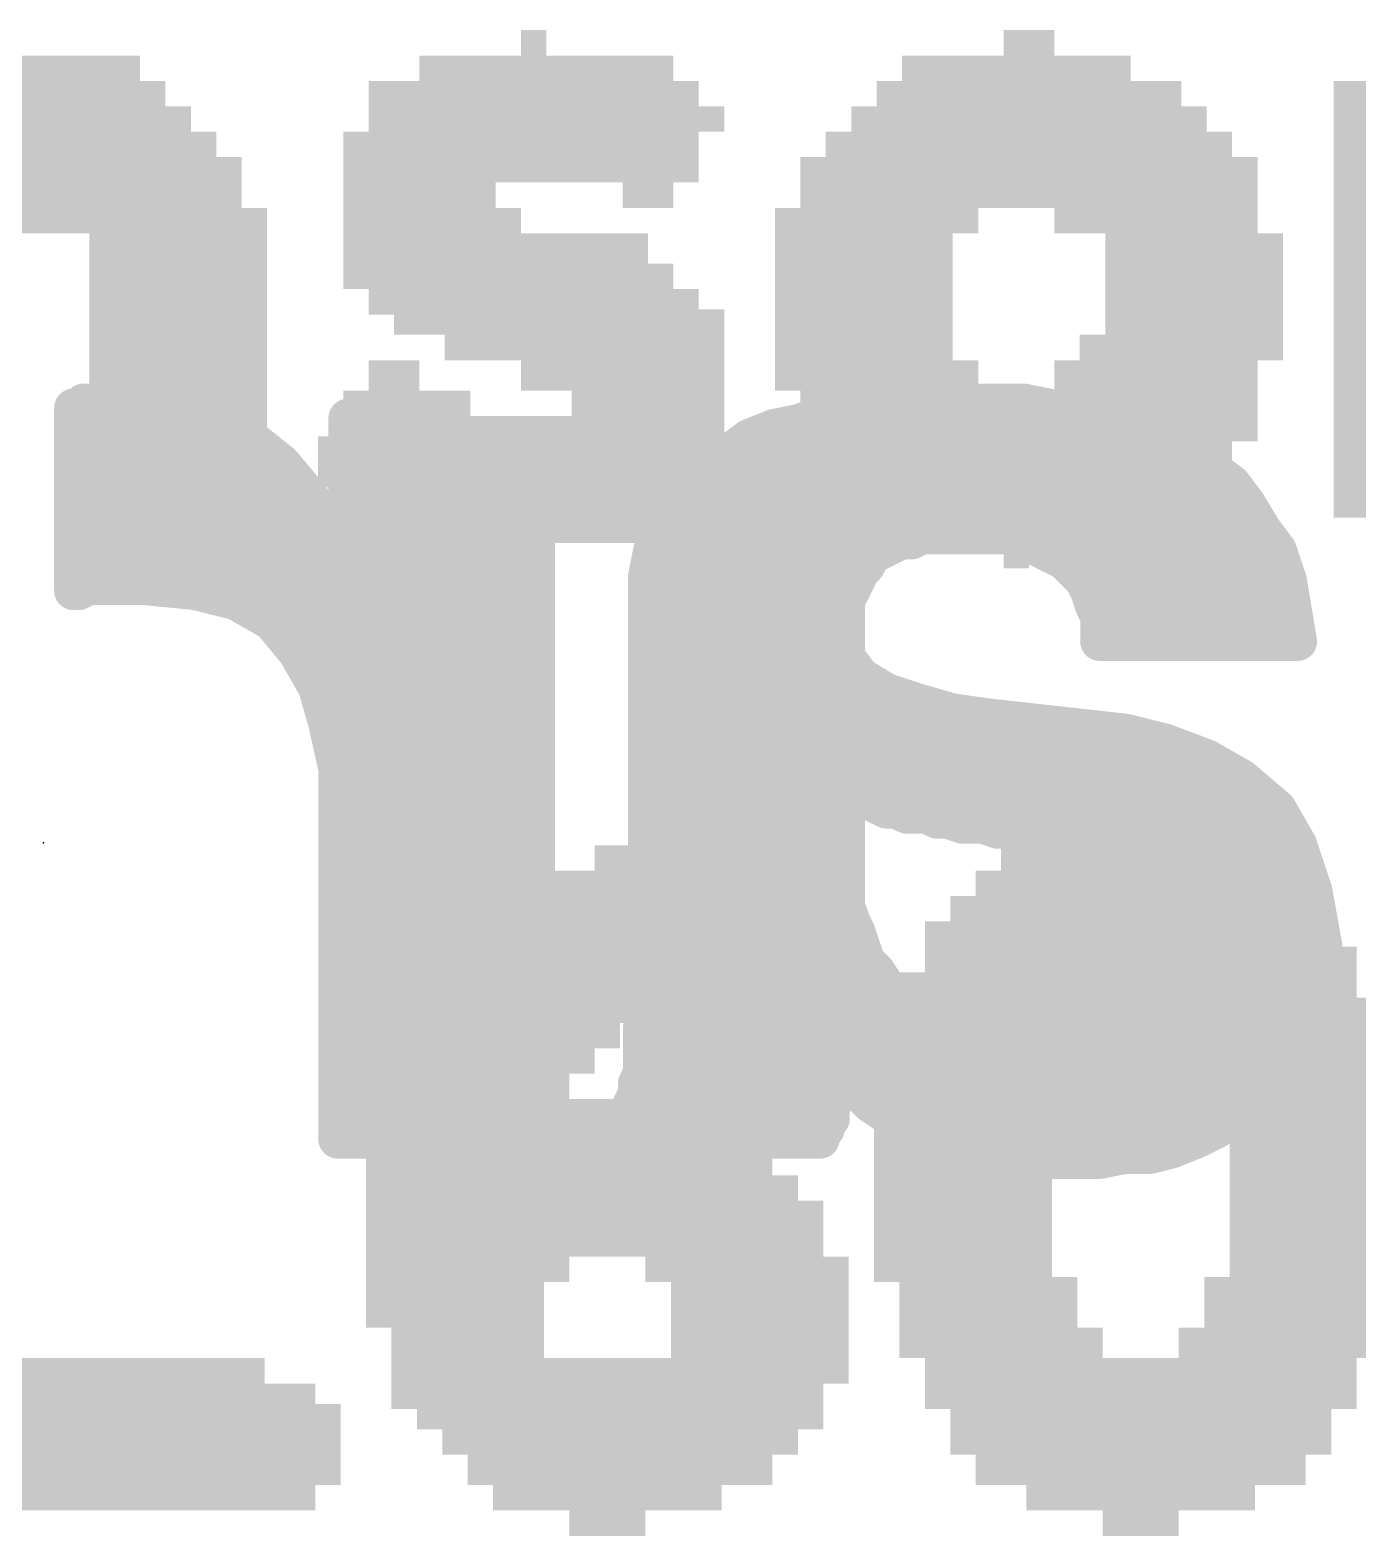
# Model space of a CAD drawing. Extents: x -25.4 to 61.2, y -12 to 25.5.
# Drawn here: x 12.42 to 15.034, y 18.955 to 21.92 of the extents above; entities that cross this region are included whole.
import ezdxf

# ---------------------------------------------------------------- set-up
doc = ezdxf.new("R2010")
doc.units = 0
for name, color, linetype in [('21', 41, 'CONTINUOUS'), ('22', 40, 'CONTINUOUS'), ('24', 53, 'CONTINUOUS')]:
    doc.layers.add(name, color=color, linetype=linetype)

# ---------------------------------------------------------------- blocks, each defined once
blk = doc.blocks.new('RECT')
blk.add_solid([(-0.5, -0.5), (0.5, -0.5), (-0.5, 0.5), (0.5, 0.5)])

msp = doc.modelspace()

# ---------------------------------------------------------------- linework, layer by layer
at = {"layer": '22', "const_width": 0.0381}
for points in [[(12.505, 21.1951, 1), (12.505, 21.157)], [(12.5241, 21.176, 1), (12.486, 21.176)], [(12.5015, 21.1895, 1), (12.5285, 21.1625)], [(12.5226, 21.2027, 1), (12.5226, 21.1646)], [(12.525, 21.205, 1), (12.525, 21.1669)], [(12.5385, 21.1725, 1), (12.5115, 21.1995)], [(12.515, 21.157, 1), (12.515, 21.1951)], [(12.6702, 21.2043, 1), (12.6598, 21.1677)], [(12.665, 21.1669, 1), (12.665, 21.205)], [(12.6734, 21.1646, 1), (12.6734, 21.2027)], [(12.741, 21.1841, 1), (12.729, 21.1479)], [(12.7298, 21.1477, 1), (12.7402, 21.1843)], [(13.9813, 21.1847, 1), (13.9887, 21.1473)], [(13.9921, 21.1483, 1), (13.9779, 21.1837)], [(14.035, 21.1951, 1), (14.035, 21.157)], [(14.0387, 21.1573, 1), (14.0313, 21.1947)], [(14.0913, 21.1947, 1), (14.0987, 21.1573)], [(14.095, 21.157, 1), (14.095, 21.1951)], [(14.133, 21.2027, 1), (14.133, 21.1646)], [(14.145, 21.205, 1), (14.145, 21.1669)], [(14.1487, 21.1673, 1), (14.1413, 21.2047)], [(14.3787, 21.2047, 1), (14.3713, 21.1673)], [(14.375, 21.1669, 1), (14.375, 21.205)], [(14.387, 21.1646, 1), (14.387, 21.2027)], [(14.4281, 21.1948, 1), (14.4219, 21.1572)], [(14.4213, 21.1573, 1), (14.4287, 21.1947)], [(14.491, 21.1841, 1), (14.479, 21.1479)], [(14.4819, 21.1472, 1), (14.4881, 21.1848)], [(12.8045, 21.1625, 1), (12.7855, 21.1295)], [(12.789, 21.1279, 1), (12.801, 21.1641)], [(13.0496, 21.1745, 1), (13.0404, 21.1375)], [(13.064, 21.156, 1), (13.0259, 21.156)], [(13.0887, 21.1647, 1), (13.0813, 21.1273)], [(13.0804, 21.1275, 1), (13.0896, 21.1645)], [(13.8813, 21.1547, 1), (13.8887, 21.1173)], [(13.8921, 21.1183, 1), (13.8779, 21.1537)], [(13.9279, 21.1637, 1), (13.9421, 21.1283)], [(13.9387, 21.1273, 1), (13.9313, 21.1647)], [(14.5487, 21.1647, 1), (14.5413, 21.1273)], [(14.539, 21.1279, 1), (14.551, 21.1641)], [(14.6021, 21.1537, 1), (14.5879, 21.1183)], [(14.5913, 21.1173, 1), (14.5987, 21.1547)], [(12.505, 21.1265, 1), (12.505, 21.0884)], [(12.8769, 21.1209, 1), (12.8531, 21.0911)], [(12.8555, 21.0895, 1), (12.8745, 21.1225)], [(12.8626, 21.0884, 1), (12.8626, 21.1265)], [(13.045, 21.1265, 1), (13.045, 21.0884)], [(13.1896, 21.1445, 1), (13.1804, 21.1075)], [(13.1813, 21.1073, 1), (13.1887, 21.1447)], [(13.2287, 21.1347, 1), (13.2213, 21.0973)], [(13.2204, 21.0975, 1), (13.2296, 21.1345)], [(13.275, 21.1251, 1), (13.275, 21.087)], [(13.268, 21.0884, 1), (13.268, 21.1265)], [(13.2713, 21.0873, 1), (13.2787, 21.1247)], [(13.3296, 21.1245, 1), (13.3204, 21.0875)], [(13.325, 21.087, 1), (13.325, 21.1251)], [(13.8235, 21.1265, 1), (13.8235, 21.0884)], [(13.8279, 21.1337, 1), (13.8421, 21.0983)], [(13.8464, 21.1008, 1), (13.8236, 21.1312)], [(14.6548, 21.1323, 1), (14.6352, 21.0997)], [(14.6379, 21.0983, 1), (14.6521, 21.1337)], [(14.6593, 21.0884, 1), (14.6593, 21.1265)], [(13.3687, 21.1147, 1), (13.3613, 21.0773)], [(13.3604, 21.0775, 1), (13.3696, 21.1145)], [(13.4341, 21.086, 1), (13.396, 21.086)], [(13.4113, 21.0673, 1), (13.4187, 21.1047)], [(12.9296, 21.0782, 1), (12.9004, 21.0538)], [(12.9031, 21.0511, 1), (12.9269, 21.0809)], [(14.7564, 21.0712, 1), (14.7336, 21.0408)], [(14.7352, 21.0397, 1), (14.7548, 21.0723)], [(12.505, 21.0503, 1), (12.505, 21.0122)], [(12.944, 21.0122, 1), (12.944, 21.0503)], [(13.045, 21.0503, 1), (13.045, 21.0122)], [(13.415, 21.0122, 1), (13.415, 21.0503)], [(13.7036, 21.0412, 1), (13.7264, 21.0108)], [(13.7302, 21.0146, 1), (13.6998, 21.0374)], [(13.7219, 21.0503, 1), (13.7219, 21.0122)], [(14.8002, 21.0374, 1), (14.7698, 21.0146)], [(14.7736, 21.0108, 1), (14.7964, 21.0412)], [(14.7781, 21.0122, 1), (14.7781, 21.0503)], [(12.9799, 21.0179, 1), (12.9501, 20.9941)], [(12.9504, 20.9938, 1), (12.9796, 21.0182)], [(13.702, 20.9775, 1), (13.668, 20.9945)], [(14.8313, 20.9958, 1), (14.7987, 20.9762)], [(12.505, 20.9741, 1), (12.505, 20.936)], [(13.0215, 20.9655, 1), (12.9885, 20.9465)], [(13.0056, 20.936, 1), (13.0056, 20.9741)], [(13.045, 20.9741, 1), (13.045, 20.936)], [(13.415, 20.936, 1), (13.415, 20.9741)], [(13.6695, 20.9741, 1), (13.6695, 20.936)], [(13.6698, 20.9974, 1), (13.7002, 20.9746)], [(14.7998, 20.9746, 1), (14.8302, 20.9974)], [(14.8336, 20.936, 1), (14.8336, 20.9741)], [(12.9901, 20.9441, 1), (13.0199, 20.9679)], [(13.648, 20.9545, 1), (13.682, 20.9375)], [(13.6827, 20.9389, 1), (13.6473, 20.9531)], [(14.175, 20.9451, 1), (14.175, 20.907)], [(14.1835, 20.909, 1), (14.1665, 20.943)], [(14.3635, 20.943, 1), (14.3465, 20.909)], [(14.355, 20.907, 1), (14.355, 20.9451)], [(14.8602, 20.9474, 1), (14.8298, 20.9246)], [(14.8287, 20.9262, 1), (14.8613, 20.9458)], [(13.6637, 20.8923, 1), (13.6263, 20.8997)], [(14.135, 20.9351, 1), (14.135, 20.897)], [(14.1435, 20.899, 1), (14.1265, 20.933)], [(14.1465, 20.933, 1), (14.1635, 20.899)], [(14.155, 20.897, 1), (14.155, 20.9351)], [(14.8931, 20.902, 1), (14.8569, 20.89)], [(12.505, 20.8979, 1), (12.505, 20.8598)], [(13.0259, 20.886, 1), (13.064, 20.886)], [(13.0285, 20.8765, 1), (13.0615, 20.8955)], [(13.415, 20.8598, 1), (13.415, 20.8979)], [(13.6416, 20.8979, 1), (13.6416, 20.8598)], [(13.6273, 20.9031, 1), (13.6627, 20.8889)], [(14.0785, 20.8525, 1), (14.0515, 20.8795)], [(14.0665, 20.903, 1), (14.0835, 20.869)], [(14.092, 20.8775, 1), (14.058, 20.8945)], [(14.0714, 20.8598, 1), (14.0714, 20.8979)], [(14.4494, 20.8979, 1), (14.4494, 20.8598)], [(14.4685, 20.8895, 1), (14.4415, 20.8625)], [(14.4465, 20.859, 1), (14.4635, 20.893)], [(14.8598, 20.8846, 1), (14.8902, 20.9074)], [(14.8807, 20.8598, 1), (14.8807, 20.8979)], [(13.654, 20.846, 1), (13.6159, 20.846)], [(14.0415, 20.8695, 1), (14.0685, 20.8425)], [(14.072, 20.8475, 1), (14.038, 20.8645)], [(14.048, 20.8745, 1), (14.082, 20.8575)], [(14.512, 20.8445, 1), (14.478, 20.8275)], [(14.9138, 20.8391, 1), (14.8762, 20.8329)], [(12.505, 20.8351, 1), (12.505, 20.797)], [(12.5065, 20.833, 1), (12.5235, 20.799)], [(12.515, 20.797, 1), (12.515, 20.8351)], [(12.535, 20.8451, 1), (12.535, 20.807)], [(12.5435, 20.809, 1), (12.5265, 20.843)], [(12.6469, 20.845, 1), (12.6431, 20.807)], [(12.645, 20.807, 1), (12.645, 20.8451)], [(12.7496, 20.8345, 1), (12.7404, 20.7975)], [(12.7431, 20.797, 1), (12.7469, 20.835)], [(13.6163, 20.8497, 1), (13.6537, 20.8423)], [(14.4815, 20.8225, 1), (14.5085, 20.8495)], [(14.5231, 20.822, 1), (14.4869, 20.81)], [(14.8769, 20.83, 1), (14.9131, 20.842)], [(12.486, 20.816, 1), (12.5241, 20.816)], [(12.7986, 20.8217, 1), (12.7986, 20.7836)], [(12.8345, 20.8125, 1), (12.8155, 20.7795)], [(12.8204, 20.7775, 1), (12.8296, 20.8145)], [(13.415, 20.7836, 1), (13.415, 20.8217)], [(13.635, 20.8217, 1), (13.635, 20.7836)], [(14.008, 20.8045, 1), (14.042, 20.7875)], [(14.0441, 20.796, 1), (14.006, 20.796)], [(14.0283, 20.7836, 1), (14.0283, 20.8217)], [(14.488, 20.8075, 1), (14.522, 20.8245)], [(14.5095, 20.8217, 1), (14.5095, 20.7836)], [(14.532, 20.7945, 1), (14.498, 20.7775)], [(14.9006, 20.7836, 1), (14.9006, 20.8217)], [(12.9096, 20.7682, 1), (12.8804, 20.7438)], [(12.8855, 20.7395, 1), (12.9045, 20.7725)], [(14.4969, 20.78, 1), (14.5331, 20.792)], [(14.5441, 20.766, 1), (14.506, 20.766)], [(14.508, 20.7575, 1), (14.542, 20.7745)], [(12.9197, 20.7455, 1), (12.9197, 20.7074)], [(13.415, 20.7074, 1), (13.415, 20.7455)], [(13.635, 20.7455, 1), (13.635, 20.7074)], [(14.025, 20.7074, 1), (14.025, 20.7455)], [(14.525, 20.7455, 1), (14.525, 20.7074)], [(14.9133, 20.7074, 1), (14.9133, 20.7455)], [(12.9615, 20.7055, 1), (12.9285, 20.6865)], [(12.9304, 20.6838, 1), (12.9596, 20.7082)], [(14.525, 20.7351, 1), (14.525, 20.697)], [(14.506, 20.716, 1), (14.5441, 20.716)], [(14.8962, 20.7129, 1), (14.9338, 20.7191)], [(14.915, 20.697, 1), (14.915, 20.7351)], [(14.0402, 20.6974, 1), (14.0098, 20.6746)], [(14.006, 20.686, 1), (14.0441, 20.686)], [(12.9712, 20.6693, 1), (12.9712, 20.6312)], [(13.415, 20.6312, 1), (13.415, 20.6693)], [(13.635, 20.6693, 1), (13.635, 20.6312)], [(14.0648, 20.6623, 1), (14.0452, 20.6297)], [(14.0398, 20.6346, 1), (14.0702, 20.6574)], [(14.0518, 20.6312, 1), (14.0518, 20.6693)], [(13.0033, 20.6312, 1), (12.9667, 20.6208)], [(12.9685, 20.6165, 1), (13.0015, 20.6355)], [(14.111, 20.6341, 1), (14.099, 20.5979)], [(14.0952, 20.5997, 1), (14.1148, 20.6323)], [(12.9999, 20.5931, 1), (12.9999, 20.555)], [(13.415, 20.555, 1), (13.415, 20.5931)], [(13.635, 20.5931, 1), (13.635, 20.555)], [(14.1702, 20.6143, 1), (14.1598, 20.5777)], [(14.159, 20.5779, 1), (14.171, 20.6141)], [(14.2345, 20.5931, 1), (14.2345, 20.555)], [(14.2377, 20.5949, 1), (14.2323, 20.5571)], [(14.2535, 20.5714, 1), (14.2165, 20.5806)], [(14.2535, 20.5714, 1), (14.2165, 20.5806)], [(14.2298, 20.5577, 1), (14.2402, 20.5943)], [(14.2345, 20.555, 1), (14.2345, 20.5931)], [(14.249, 20.555, 1), (14.249, 20.5931)], [(13.0236, 20.5601, 1), (12.9864, 20.5519)], [(12.9867, 20.5508, 1), (13.0233, 20.5612)], [(14.3071, 20.5849, 1), (14.3029, 20.5471)], [(14.3023, 20.5471, 1), (14.3077, 20.5849)], [(14.4871, 20.5649, 1), (14.4829, 20.5271)], [(14.5028, 20.5392, 1), (14.4672, 20.5528)], [(14.5028, 20.5392, 1), (14.4672, 20.5528)], [(14.4829, 20.5271, 1), (14.4871, 20.5649)], [(14.5796, 20.5545, 1), (14.5704, 20.5175)], [(14.5729, 20.5171, 1), (14.5771, 20.5549)], [(14.6617, 20.5338, 1), (14.6483, 20.4982)], [(14.6504, 20.4975, 1), (14.6596, 20.5345)], [(13.0179, 20.5169, 1), (13.0179, 20.4788)], [(13.415, 20.4788, 1), (13.415, 20.5169)], [(13.635, 20.5169, 1), (13.635, 20.4788)], [(14.2155, 20.5169, 1), (14.2155, 20.4788)], [(14.2155, 20.4788, 1), (14.2155, 20.5169)], [(14.4666, 20.5169, 1), (14.4666, 20.4788)], [(14.4666, 20.4788, 1), (14.4666, 20.5169)], [(14.7035, 20.4788, 1), (14.7035, 20.5169)], [(14.7445, 20.5025, 1), (14.7255, 20.4695)], [(14.7283, 20.4682, 1), (14.7417, 20.5038)], [(13.0441, 20.466, 1), (13.006, 20.466)], [(13.0064, 20.4619, 1), (13.0436, 20.4701)], [(13.025, 20.4407, 1), (13.025, 20.4026)], [(13.415, 20.4026, 1), (13.415, 20.4407)], [(13.635, 20.4407, 1), (13.635, 20.4026)], [(14.0385, 20.4395, 1), (14.0115, 20.4125)], [(14.0441, 20.426, 1), (14.006, 20.426)], [(14.0294, 20.4407, 1), (14.0294, 20.4026)], [(14.025, 20.4026, 1), (14.025, 20.4407)], [(14.1964, 20.4407, 1), (14.1964, 20.4026)], [(14.1964, 20.4026, 1), (14.1964, 20.4407)], [(14.4376, 20.4407, 1), (14.4376, 20.4026)], [(14.4376, 20.4026, 1), (14.4376, 20.4407)], [(14.8174, 20.4605, 1), (14.7926, 20.4315)], [(14.7955, 20.4295, 1), (14.8145, 20.4625)], [(14.8335, 20.4026, 1), (14.8335, 20.4407)], [(14.045, 20.4251, 1), (14.045, 20.387)], [(14.0315, 20.3925, 1), (14.0585, 20.4195)], [(14.0735, 20.423, 1), (14.0565, 20.389)], [(14.065, 20.387, 1), (14.065, 20.4251)], [(14.105, 20.405, 1), (14.105, 20.3669)], [(14.0965, 20.369, 1), (14.1135, 20.403)], [(14.1335, 20.403, 1), (14.1165, 20.369)], [(14.125, 20.3669, 1), (14.125, 20.405)], [(14.145, 20.3951, 1), (14.145, 20.357)], [(14.1365, 20.359, 1), (14.1535, 20.393)], [(14.1935, 20.393, 1), (14.1765, 20.359)], [(14.1665, 20.3806, 1), (14.2035, 20.3714)], [(14.1665, 20.3806, 1), (14.2035, 20.3714)], [(14.185, 20.357, 1), (14.185, 20.3951)], [(14.205, 20.385, 1), (14.205, 20.3469)], [(14.1965, 20.349, 1), (14.2135, 20.383)], [(14.231, 20.3841, 1), (14.219, 20.3479)], [(14.225, 20.3469, 1), (14.225, 20.385)], [(14.8915, 20.3955, 1), (14.8585, 20.3765)], [(14.8626, 20.3715, 1), (14.8874, 20.4005)], [(13.025, 20.3645, 1), (13.025, 20.3264)], [(13.415, 20.3264, 1), (13.415, 20.3645)], [(13.635, 20.3645, 1), (13.635, 20.3264)], [(14.025, 20.3264, 1), (14.025, 20.3645)], [(14.255, 20.3751, 1), (14.255, 20.337)], [(14.249, 20.3379, 1), (14.261, 20.3741)], [(14.301, 20.3741, 1), (14.289, 20.3379)], [(14.295, 20.337, 1), (14.295, 20.3751)], [(14.325, 20.3651, 1), (14.325, 20.327)], [(14.319, 20.3279, 1), (14.331, 20.3641)], [(14.3735, 20.363, 1), (14.3565, 20.329)], [(14.3662, 20.3645, 1), (14.3662, 20.3264)], [(14.365, 20.327, 1), (14.365, 20.3651)], [(14.385, 20.3551, 1), (14.385, 20.317)], [(14.3765, 20.319, 1), (14.3935, 20.353)], [(14.411, 20.3541, 1), (14.399, 20.3179)], [(14.4086, 20.3645, 1), (14.4086, 20.3264)], [(14.405, 20.317, 1), (14.405, 20.3551)], [(14.4086, 20.3264, 1), (14.4086, 20.3645)], [(14.8982, 20.3264, 1), (14.8982, 20.3645)], [(14.3872, 20.3428, 1), (14.4228, 20.3292)], [(14.3872, 20.3428, 1), (14.4228, 20.3292)], [(14.4435, 20.343, 1), (14.4265, 20.309)], [(14.429, 20.3079, 1), (14.441, 20.3441)], [(14.4685, 20.3295, 1), (14.4415, 20.3025)], [(14.4735, 20.323, 1), (14.4565, 20.289)], [(14.4465, 20.299, 1), (14.4635, 20.333)], [(14.9331, 20.322, 1), (14.8969, 20.31)], [(14.8985, 20.3065, 1), (14.9315, 20.3255)], [(14.4515, 20.2925, 1), (14.4785, 20.3195)], [(14.5185, 20.2995, 1), (14.4915, 20.2725)], [(14.5235, 20.293, 1), (14.5065, 20.259)], [(14.4965, 20.269, 1), (14.5135, 20.303)], [(13.025, 20.2883, 1), (13.025, 20.2502)], [(13.415, 20.2502, 1), (13.415, 20.2883)], [(13.635, 20.2883, 1), (13.635, 20.2502)], [(14.025, 20.2502, 1), (14.025, 20.2883)], [(14.5015, 20.2625, 1), (14.5285, 20.2895)], [(14.5286, 20.2883, 1), (14.5286, 20.2502)], [(14.552, 20.2745, 1), (14.518, 20.2575)], [(14.5265, 20.249, 1), (14.5435, 20.283)], [(14.9306, 20.2502, 1), (14.9306, 20.2883)], [(14.9637, 20.2294, 1), (14.9263, 20.2226)], [(14.9269, 20.22, 1), (14.9631, 20.232)], [(13.025, 20.2121, 1), (13.025, 20.174)], [(13.415, 20.174, 1), (13.415, 20.2121)], [(13.635, 20.2121, 1), (13.635, 20.174)], [(14.0431, 20.202, 1), (14.0069, 20.19)], [(14.026, 20.174, 1), (14.026, 20.2121)], [(14.5841, 20.206, 1), (14.546, 20.206)], [(14.565, 20.2121, 1), (14.565, 20.174)], [(14.582, 20.1945, 1), (14.548, 20.1775)], [(14.548, 20.1975, 1), (14.582, 20.2145)], [(14.951, 20.174, 1), (14.951, 20.2121)], [(14.006, 20.196, 1), (14.0441, 20.196)], [(14.052, 20.1745, 1), (14.018, 20.1575)], [(14.546, 20.186, 1), (14.5841, 20.186)], [(14.5941, 20.166, 1), (14.556, 20.166)], [(14.558, 20.1575, 1), (14.592, 20.1745)], [(14.0169, 20.16, 1), (14.0531, 20.172)], [(14.0631, 20.152, 1), (14.0269, 20.14)], [(14.028, 20.1375, 1), (14.062, 20.1545)], [(13.025, 20.1359, 1), (13.025, 20.0978)], [(13.415, 20.0978, 1), (13.415, 20.1359)], [(13.635, 20.1359, 1), (13.635, 20.0978)], [(14.0547, 20.0978, 1), (14.0547, 20.1359)], [(14.575, 20.1359, 1), (14.575, 20.0978)], [(14.556, 20.116, 1), (14.5941, 20.116)], [(14.5931, 20.11, 1), (14.5569, 20.122)], [(14.9837, 20.1123, 1), (14.9463, 20.1197)], [(14.9463, 20.1126, 1), (14.9837, 20.1194)], [(14.9649, 20.0978, 1), (14.9649, 20.1359)], [(14.0785, 20.0995, 1), (14.0515, 20.0725)], [(14.0469, 20.08, 1), (14.0831, 20.092)], [(14.1009, 20.0766, 1), (14.0691, 20.0554)], [(14.5841, 20.086, 1), (14.546, 20.086)], [(14.5469, 20.092, 1), (14.5831, 20.08)], [(14.582, 20.0575, 1), (14.548, 20.0745)], [(14.9741, 20.066, 1), (14.936, 20.066)], [(13.025, 20.0597, 1), (13.025, 20.0216)], [(13.415, 20.0216, 1), (13.415, 20.0597)], [(13.635, 20.0597, 1), (13.635, 20.0216)], [(14.0715, 20.0525, 1), (14.0985, 20.0795)], [(14.1185, 20.0495, 1), (14.0915, 20.0225)], [(14.1019, 20.0216, 1), (14.1019, 20.0597)], [(14.562, 20.0275, 1), (14.528, 20.0445)], [(14.5496, 20.0597, 1), (14.5496, 20.0216)], [(14.538, 20.0545, 1), (14.572, 20.0375)], [(14.5685, 20.0325, 1), (14.5415, 20.0595)], [(14.546, 20.066, 1), (14.5841, 20.066)], [(14.9363, 20.0697, 1), (14.9737, 20.0623)], [(14.955, 20.0216, 1), (14.955, 20.0597)], [(14.0891, 20.0254, 1), (14.1209, 20.0466)], [(14.1356, 20.0319, 1), (14.1144, 20.0001)], [(14.1115, 20.0025, 1), (14.1385, 20.0295)], [(14.5285, 19.9925, 1), (14.5015, 20.0195)], [(14.518, 20.0245, 1), (14.552, 20.0075)], [(14.5315, 20.0495, 1), (14.5585, 20.0225)], [(14.5435, 19.999, 1), (14.5265, 20.033)], [(14.972, 20.0075, 1), (14.938, 20.0245)], [(13.652, 19.9675, 1), (13.618, 19.9845)], [(14.1596, 20.0145, 1), (14.1504, 19.9775)], [(14.1444, 19.9801, 1), (14.1656, 20.0119)], [(14.2035, 20.003, 1), (14.1865, 19.969)], [(14.1904, 19.9675, 1), (14.1996, 20.0045)], [(14.445, 19.9951, 1), (14.445, 19.957)], [(14.4535, 19.959, 1), (14.4365, 19.993)], [(14.465, 19.957, 1), (14.465, 19.9951)], [(14.4915, 20.0095, 1), (14.5185, 19.9825)], [(14.5065, 20.023, 1), (14.5235, 19.989)], [(14.5135, 19.979, 1), (14.4965, 20.013)], [(14.9537, 19.9723, 1), (14.9163, 19.9797)], [(14.936, 20.016, 1), (14.9741, 20.016)], [(13.025, 19.9835, 1), (13.025, 19.9454)], [(13.415, 19.9454, 1), (13.415, 19.9835)], [(13.6441, 19.956, 1), (13.6059, 19.956)], [(13.6292, 19.9835, 1), (13.6292, 19.9454)], [(13.6159, 19.976, 1), (13.654, 19.976)], [(14.235, 19.9851, 1), (14.235, 19.947)], [(14.2265, 19.949, 1), (14.2435, 19.983)], [(14.2887, 19.9847, 1), (14.2813, 19.9473)], [(14.285, 19.947, 1), (14.285, 19.9851)], [(14.293, 19.9454, 1), (14.293, 19.9835)], [(14.335, 19.975, 1), (14.335, 19.9369)], [(14.3313, 19.9373, 1), (14.3387, 19.9747)], [(14.3765, 19.973, 1), (14.3935, 19.939)], [(14.4018, 19.9835, 1), (14.4018, 19.9454)], [(14.385, 19.9369, 1), (14.385, 19.975)], [(14.405, 19.9851, 1), (14.405, 19.947)], [(14.4135, 19.949, 1), (14.3965, 19.983)], [(14.4165, 19.983, 1), (14.4335, 19.949)], [(14.425, 19.947, 1), (14.425, 19.9851)], [(14.4565, 19.993, 1), (14.4735, 19.959)], [(14.918, 19.9845, 1), (14.952, 19.9675)], [(14.9327, 19.9454, 1), (14.9327, 19.9835)], [(13.608, 19.9645, 1), (13.642, 19.9475)], [(14.9409, 19.9154, 1), (14.9091, 19.9366)], [(13.025, 19.9073, 1), (13.025, 19.8692)], [(13.415, 19.8692, 1), (13.415, 19.9073)], [(13.625, 19.9073, 1), (13.625, 19.8692)], [(14.8891, 19.9066, 1), (14.9209, 19.8854)], [(14.9202, 19.8846, 1), (14.8898, 19.9074)], [(14.8992, 19.8692, 1), (14.8992, 19.9073)], [(14.9063, 19.9297, 1), (14.9437, 19.9223)], [(13.642, 19.8575, 1), (13.608, 19.8745)], [(14.0209, 19.8866, 1), (13.9891, 19.8654)], [(14.0241, 19.876, 1), (13.986, 19.876)], [(13.598, 19.8545, 1), (13.632, 19.8375)], [(13.6341, 19.846, 1), (13.596, 19.846)], [(13.6059, 19.866, 1), (13.6441, 19.866)], [(14.0356, 19.8619, 1), (14.0144, 19.8301)], [(14.0091, 19.8354, 1), (14.0409, 19.8566)], [(14.8598, 19.8674, 1), (14.8902, 19.8446)], [(14.8909, 19.8454, 1), (14.8591, 19.8666)], [(13.025, 19.8311, 1), (13.025, 19.793)], [(13.415, 19.793, 1), (13.415, 19.8311)], [(13.6241, 19.806, 1), (13.586, 19.806)], [(13.608, 19.8311, 1), (13.608, 19.793)], [(13.596, 19.826, 1), (13.6341, 19.826)], [(13.632, 19.8175, 1), (13.598, 19.8345)], [(14.0141, 19.806, 1), (13.976, 19.806)], [(13.9815, 19.8195, 1), (14.0085, 19.7925)], [(14.0185, 19.8025, 1), (13.9915, 19.8295)], [(14.001, 19.793, 1), (14.001, 19.8311)], [(14.0685, 19.8395, 1), (14.0415, 19.8125)], [(14.0444, 19.8101, 1), (14.0656, 19.8419)], [(14.069, 19.8311, 1), (14.069, 19.793)], [(14.0856, 19.8219, 1), (14.0644, 19.7901)], [(14.0615, 19.7925, 1), (14.0885, 19.8195)], [(14.8391, 19.8366, 1), (14.8709, 19.8154)], [(14.841, 19.793, 1), (14.841, 19.8311)], [(14.8685, 19.8125, 1), (14.8415, 19.8395)], [(13.588, 19.8145, 1), (13.622, 19.7975)], [(13.622, 19.7675, 1), (13.588, 19.7845)], [(14.0085, 19.7625, 1), (13.9815, 19.7895)], [(13.986, 19.816, 1), (14.0241, 19.816)], [(14.111, 19.8041, 1), (14.099, 19.7679)], [(14.0944, 19.7701, 1), (14.1156, 19.8019)], [(14.1456, 19.7919, 1), (14.1244, 19.7601)], [(14.129, 19.7579, 1), (14.141, 19.7941)], [(14.7765, 19.793, 1), (14.7935, 19.759)], [(14.7956, 19.7601, 1), (14.7744, 19.7919)], [(14.8115, 19.8095, 1), (14.8385, 19.7825)], [(14.8335, 19.779, 1), (14.8165, 19.813)], [(13.5715, 19.7595, 1), (13.5985, 19.7325)], [(13.6041, 19.746, 1), (13.566, 19.746)], [(13.578, 19.7645, 1), (13.612, 19.7475)], [(13.6085, 19.7425, 1), (13.5815, 19.7695)], [(13.586, 19.776, 1), (13.6241, 19.776)], [(13.9941, 19.746, 1), (13.956, 19.746)], [(13.9615, 19.7595, 1), (13.9885, 19.7325)], [(14.0041, 19.766, 1), (13.966, 19.766)], [(13.9715, 19.7795, 1), (13.9985, 19.7525)], [(13.9985, 19.7425, 1), (13.9715, 19.7695)], [(13.976, 19.776, 1), (14.0141, 19.776)], [(14.171, 19.7741, 1), (14.159, 19.7379)], [(14.1544, 19.7401, 1), (14.1756, 19.7719)], [(14.7444, 19.7719, 1), (14.7656, 19.7401)], [(14.7635, 19.739, 1), (14.7465, 19.773)], [(13.025, 19.7551, 1), (13.025, 19.717)], [(13.006, 19.736, 1), (13.0441, 19.736)], [(13.396, 19.736, 1), (13.4341, 19.736)], [(13.415, 19.717, 1), (13.415, 19.7551)], [(13.585, 19.7551, 1), (13.585, 19.717)], [(13.566, 19.736, 1), (13.6041, 19.736)], [(13.956, 19.736, 1), (13.9941, 19.736)], [(13.966, 19.756, 1), (14.0041, 19.756)], [(13.975, 19.717, 1), (13.975, 19.7551)], [(14.2256, 19.7549, 1), (14.2256, 19.7168)], [(14.285, 19.7351, 1), (14.285, 19.697)], [(14.279, 19.6979, 1), (14.291, 19.7341)], [(14.321, 19.7341, 1), (14.309, 19.6979)], [(14.315, 19.697, 1), (14.315, 19.7351)], [(14.6579, 19.7337, 1), (14.6721, 19.6983)], [(14.6696, 19.6975, 1), (14.6604, 19.7345)], [(14.7065, 19.753, 1), (14.7235, 19.719)], [(14.7221, 19.7183, 1), (14.7079, 19.7537)], [(14.7145, 19.7168, 1), (14.7145, 19.7549)], [(14.345, 19.725, 1), (14.345, 19.6869)], [(14.339, 19.6879, 1), (14.351, 19.7241)], [(14.391, 19.7241, 1), (14.379, 19.6879)], [(14.385, 19.6869, 1), (14.385, 19.725)], [(14.415, 19.7151, 1), (14.415, 19.677)], [(14.409, 19.6779, 1), (14.421, 19.7141)], [(14.5213, 19.7147, 1), (14.5287, 19.6773)], [(14.525, 19.677, 1), (14.525, 19.7151)], [(14.575, 19.725, 1), (14.575, 19.6869)], [(14.5787, 19.6873, 1), (14.5713, 19.7247)], [(14.6204, 19.7245, 1), (14.6296, 19.6875)], [(14.625, 19.6869, 1), (14.625, 19.725)]]:
    msp.add_lwpolyline(points, format="xyb", dxfattribs=at)
at = {"layer": '22', "const_width": 0.0762}
for points in [[(12.515, 21.176), (12.505, 21.176)], [(12.505, 21.176), (12.505, 20.816)], [(12.525, 21.186), (12.515, 21.176)], [(12.5226, 21.1836), (12.6734, 21.1836)], [(12.665, 21.186), (12.525, 21.186)], [(12.735, 21.166), (12.665, 21.186)], [(12.795, 21.146), (12.735, 21.166)], [(13.985, 21.166), (13.935, 21.146)], [(14.035, 21.176), (13.985, 21.166)], [(14.095, 21.176), (14.035, 21.176)], [(14.145, 21.186), (14.095, 21.176)], [(14.133, 21.1836), (14.387, 21.1836)], [(14.375, 21.186), (14.145, 21.186)], [(14.425, 21.176), (14.375, 21.186)], [(14.485, 21.166), (14.425, 21.176)], [(14.545, 21.146), (14.485, 21.166)], [(12.865, 21.106), (12.795, 21.146)], [(13.085, 21.146), (13.045, 21.156)], [(13.045, 21.156), (13.045, 20.886)], [(13.185, 21.126), (13.085, 21.146)], [(13.885, 21.136), (13.835, 21.116)], [(13.935, 21.146), (13.885, 21.136)], [(14.595, 21.136), (14.545, 21.146)], [(14.645, 21.116), (14.595, 21.136)], [(12.505, 21.1074), (12.8626, 21.1074)], [(12.915, 21.066), (12.865, 21.106)], [(13.045, 21.1074), (13.268, 21.1074)], [(13.225, 21.116), (13.185, 21.126)], [(13.275, 21.106), (13.225, 21.116)], [(13.325, 21.106), (13.275, 21.106)], [(13.365, 21.096), (13.325, 21.106)], [(13.835, 21.116), (13.715, 21.026)], [(13.8235, 21.1074), (14.6593, 21.1074)], [(14.745, 21.056), (14.645, 21.116)], [(13.415, 21.086), (13.365, 21.096)], [(13.415, 19.736), (13.415, 21.086)], [(12.965, 21.006), (12.915, 21.066)], [(14.785, 21.026), (14.745, 21.056)], [(12.505, 21.0312), (12.944, 21.0312)], [(13.045, 21.0312), (13.415, 21.0312)], [(13.715, 21.026), (13.685, 20.986)], [(13.7219, 21.0312), (14.7781, 21.0312)], [(14.815, 20.986), (14.785, 21.026)], [(13.005, 20.956), (12.965, 21.006)], [(13.685, 20.986), (13.665, 20.946)], [(14.845, 20.936), (14.815, 20.986)], [(12.505, 20.955), (13.0056, 20.955)], [(13.045, 20.886), (13.005, 20.956)], [(13.045, 20.955), (13.415, 20.955)], [(13.6695, 20.955), (14.8336, 20.955)], [(13.665, 20.946), (13.645, 20.896)], [(14.155, 20.916), (14.175, 20.926)], [(14.175, 20.926), (14.355, 20.926)], [(14.355, 20.926), (14.455, 20.876)], [(14.875, 20.896), (14.845, 20.936)], [(13.645, 20.896), (13.635, 20.846)], [(14.075, 20.886), (14.135, 20.916)], [(14.135, 20.916), (14.155, 20.916)], [(14.895, 20.836), (14.875, 20.896)], [(12.505, 20.8788), (13.415, 20.8788)], [(13.6416, 20.8788), (14.0714, 20.8788)], [(14.055, 20.856), (14.065, 20.866)], [(14.065, 20.866), (14.075, 20.886)], [(14.4494, 20.8788), (14.8807, 20.8788)], [(14.455, 20.876), (14.495, 20.836)], [(13.635, 20.846), (13.635, 19.976)], [(14.025, 20.796), (14.055, 20.856)], [(14.495, 20.836), (14.505, 20.816)], [(14.915, 20.716), (14.895, 20.836)], [(12.505, 20.816), (12.515, 20.816)], [(12.515, 20.816), (12.535, 20.826)], [(12.535, 20.826), (12.645, 20.826)], [(12.645, 20.826), (12.745, 20.816)], [(12.745, 20.816), (12.825, 20.796)], [(14.505, 20.816), (14.515, 20.786)], [(12.7986, 20.8026), (13.415, 20.8026)], [(12.825, 20.796), (12.895, 20.756)], [(13.635, 20.8026), (14.0283, 20.8026)], [(14.025, 20.686), (14.025, 20.796)], [(14.5095, 20.8026), (14.9006, 20.8026)], [(14.515, 20.786), (14.525, 20.766)], [(12.895, 20.756), (12.945, 20.696)], [(14.525, 20.766), (14.525, 20.716)], [(12.9197, 20.7264), (13.415, 20.7264)], [(13.635, 20.7264), (14.025, 20.7264)], [(14.525, 20.7264), (14.9133, 20.7264)], [(12.945, 20.696), (12.985, 20.626)], [(14.525, 20.716), (14.915, 20.716)], [(14.055, 20.646), (14.025, 20.686)], [(12.9712, 20.6502), (13.415, 20.6502)], [(13.635, 20.6502), (14.0518, 20.6502)], [(14.105, 20.616), (14.055, 20.646)], [(12.985, 20.626), (13.005, 20.556)], [(14.165, 20.596), (14.105, 20.616)], [(12.9999, 20.574), (13.415, 20.574)], [(13.635, 20.574), (14.2345, 20.574)], [(14.235, 20.576), (14.165, 20.596)], [(14.235, 20.576), (14.185, 20.376)], [(14.185, 20.376), (14.235, 20.576)], [(14.2345, 20.574), (14.249, 20.574)], [(14.305, 20.566), (14.235, 20.576)], [(13.005, 20.556), (13.025, 20.466)], [(14.485, 20.546), (14.305, 20.566)], [(14.405, 20.336), (14.485, 20.546)], [(14.485, 20.546), (14.405, 20.336)], [(14.575, 20.536), (14.485, 20.546)], [(14.655, 20.516), (14.575, 20.536)], [(14.735, 20.486), (14.655, 20.516)], [(13.0179, 20.4978), (13.415, 20.4978)], [(13.635, 20.4978), (14.2155, 20.4978)], [(14.2155, 20.4978), (14.4666, 20.4978)], [(14.4666, 20.4978), (14.7035, 20.4978)], [(14.805, 20.446), (14.735, 20.486)], [(13.025, 20.466), (13.025, 19.736)], [(13.025, 20.4216), (13.415, 20.4216)], [(13.635, 20.4216), (14.025, 20.4216)], [(14.025, 20.196), (14.025, 20.426)], [(14.025, 20.426), (14.045, 20.406)], [(14.0294, 20.4216), (14.1964, 20.4216)], [(14.1964, 20.4216), (14.4376, 20.4216)], [(14.4376, 20.4216), (14.8335, 20.4216)], [(14.875, 20.386), (14.805, 20.446)], [(14.045, 20.406), (14.065, 20.406)], [(14.065, 20.406), (14.105, 20.386)], [(14.105, 20.386), (14.125, 20.386)], [(14.125, 20.386), (14.145, 20.376)], [(14.145, 20.376), (14.185, 20.376)], [(14.185, 20.376), (14.205, 20.366)], [(14.205, 20.366), (14.225, 20.366)], [(14.225, 20.366), (14.255, 20.356)], [(14.915, 20.316), (14.875, 20.386)], [(13.025, 20.3454), (13.415, 20.3454)], [(13.635, 20.3454), (14.025, 20.3454)], [(14.255, 20.356), (14.295, 20.356)], [(14.295, 20.356), (14.325, 20.346)], [(14.325, 20.346), (14.365, 20.346)], [(14.365, 20.346), (14.385, 20.336)], [(14.3662, 20.3454), (14.4086, 20.3454)], [(14.385, 20.336), (14.405, 20.336)], [(14.405, 20.336), (14.435, 20.326)], [(14.4086, 20.3454), (14.8982, 20.3454)], [(14.435, 20.326), (14.455, 20.316)], [(14.455, 20.316), (14.465, 20.306)], [(14.465, 20.306), (14.505, 20.286)], [(14.945, 20.226), (14.915, 20.316)], [(14.505, 20.286), (14.515, 20.276)], [(14.515, 20.276), (14.535, 20.266)], [(13.025, 20.2692), (13.415, 20.2692)], [(13.635, 20.2692), (14.025, 20.2692)], [(14.5286, 20.2692), (14.9306, 20.2692)], [(14.535, 20.266), (14.565, 20.206)], [(14.965, 20.116), (14.945, 20.226)], [(13.025, 20.193), (13.415, 20.193)], [(13.635, 20.193), (14.026, 20.193)], [(14.035, 20.166), (14.025, 20.196)], [(14.565, 20.206), (14.565, 20.186)], [(14.565, 20.193), (14.951, 20.193)], [(14.565, 20.186), (14.575, 20.166)], [(14.045, 20.146), (14.035, 20.166)], [(14.575, 20.166), (14.575, 20.116)], [(14.065, 20.086), (14.045, 20.146)], [(13.025, 20.1168), (13.415, 20.1168)], [(13.635, 20.1168), (14.0547, 20.1168)], [(14.575, 20.116), (14.565, 20.086)], [(14.575, 20.1168), (14.9649, 20.1168)], [(14.955, 20.066), (14.965, 20.116)], [(14.085, 20.066), (14.065, 20.086)], [(14.105, 20.036), (14.085, 20.066)], [(14.565, 20.066), (14.555, 20.046)], [(14.565, 20.086), (14.565, 20.066)], [(14.955, 20.016), (14.955, 20.066)], [(13.025, 20.0406), (13.415, 20.0406)], [(13.635, 20.0406), (14.1019, 20.0406)], [(14.125, 20.016), (14.105, 20.036)], [(14.545, 20.036), (14.535, 20.016)], [(14.555, 20.046), (14.545, 20.036)], [(14.5496, 20.0406), (14.955, 20.0406)], [(14.155, 19.996), (14.125, 20.016)], [(14.515, 20.006), (14.505, 19.996)], [(14.535, 20.016), (14.515, 20.006)], [(14.935, 19.976), (14.955, 20.016)], [(13.635, 19.976), (13.625, 19.956)], [(14.195, 19.986), (14.155, 19.996)], [(14.235, 19.966), (14.195, 19.986)], [(14.445, 19.976), (14.425, 19.966)], [(14.465, 19.976), (14.445, 19.976)], [(14.505, 19.996), (14.465, 19.976)], [(14.925, 19.926), (14.935, 19.976)], [(13.025, 19.9644), (13.415, 19.9644)], [(13.625, 19.956), (13.625, 19.866)], [(13.6292, 19.9644), (14.293, 19.9644)], [(14.285, 19.966), (14.235, 19.966)], [(14.335, 19.956), (14.285, 19.966)], [(14.385, 19.956), (14.335, 19.956)], [(14.405, 19.966), (14.385, 19.956)], [(14.4018, 19.9644), (14.9327, 19.9644)], [(14.425, 19.966), (14.405, 19.966)], [(14.905, 19.896), (14.925, 19.926)], [(13.025, 19.8882), (13.415, 19.8882)], [(13.625, 19.8882), (14.8992, 19.8882)], [(14.875, 19.856), (14.905, 19.896)], [(13.625, 19.866), (13.615, 19.846)], [(14.005, 19.816), (14.005, 19.876)], [(14.005, 19.876), (14.025, 19.846)], [(13.615, 19.846), (13.615, 19.826)], [(14.025, 19.846), (14.055, 19.826)], [(14.855, 19.826), (14.875, 19.856)], [(13.025, 19.812), (13.415, 19.812)], [(13.615, 19.826), (13.605, 19.806)], [(13.605, 19.806), (13.605, 19.776)], [(13.608, 19.812), (14.001, 19.812)], [(13.995, 19.806), (14.005, 19.816)], [(13.995, 19.776), (13.995, 19.806)], [(14.055, 19.826), (14.075, 19.806)], [(14.069, 19.812), (14.841, 19.812)], [(14.075, 19.806), (14.105, 19.786)], [(14.825, 19.796), (14.855, 19.826)], [(13.605, 19.776), (13.595, 19.756)], [(13.985, 19.766), (13.995, 19.776)], [(14.105, 19.786), (14.135, 19.776)], [(14.135, 19.776), (14.165, 19.756)], [(14.755, 19.756), (14.785, 19.776)], [(14.785, 19.776), (14.825, 19.796)], [(13.595, 19.756), (13.585, 19.746)], [(13.585, 19.746), (13.585, 19.736)], [(13.975, 19.746), (13.985, 19.756)], [(13.975, 19.736), (13.975, 19.746)], [(13.985, 19.756), (13.985, 19.766)], [(14.165, 19.756), (14.285, 19.716)], [(14.715, 19.736), (14.755, 19.756)], [(13.025, 19.736), (13.415, 19.736)], [(13.585, 19.736), (13.975, 19.736)], [(14.2256, 19.7358), (14.7145, 19.7358)], [(14.285, 19.716), (14.315, 19.716)], [(14.315, 19.716), (14.345, 19.706)], [(14.625, 19.706), (14.665, 19.716)], [(14.665, 19.716), (14.715, 19.736)], [(14.345, 19.706), (14.385, 19.706)], [(14.385, 19.706), (14.415, 19.696)], [(14.415, 19.696), (14.525, 19.696)], [(14.525, 19.696), (14.575, 19.706)], [(14.575, 19.706), (14.625, 19.706)]]:
    msp.add_lwpolyline(points, dxfattribs=at)
at = {"layer": '24'}
msp.add_point((12.446, 20.32), dxfattribs=at)

# ---------------------------------------------------------------- block references
at = {"layer": '21'}
for p, xscale, yscale in [((13.411, 21.895), 0.05, 0.05), ((14.386, 21.895), 0.1, 0.05), ((12.486, 21.845), 0.3, 0.05), ((13.436, 21.845), 0.5, 0.05), ((14.361, 21.845), 0.45, 0.05), ((12.311, 21.795), 0.75, 0.05), ((13.411, 21.795), 0.65, 0.05), ((14.386, 21.795), 0.6, 0.05), ((15.336, 21.795), 0.7, 0.05), ((12.336, 21.745), 0.8, 0.05), ((13.436, 21.745), 0.7, 0.05), ((14.386, 21.745), 0.7, 0.05), ((15.361, 21.745), 0.75, 0.05), ((12.361, 21.695), 0.85, 0.05), ((13.386, 21.695), 0.7, 0.05), ((14.386, 21.695), 0.8, 0.05), ((15.336, 21.695), 0.7, 0.05), ((12.386, 21.645), 0.9, 0.05), ((13.386, 21.645), 0.7, 0.05), ((14.386, 21.645), 0.9, 0.05), ((15.336, 21.645), 0.7, 0.05), ((12.386, 21.595), 0.9, 0.05), ((13.186, 21.595), 0.3, 0.05), ((13.636, 21.595), 0.1, 0.05), ((14.386, 21.595), 0.9, 0.05), ((15.336, 21.595), 0.7, 0.05), ((12.411, 21.545), 0.95, 0.05), ((13.211, 21.545), 0.35, 0.05), ((14.086, 21.545), 0.4, 0.05), ((14.636, 21.545), 0.4, 0.05), ((15.186, 21.545), 0.4, 0.05), ((12.711, 21.49), 0.35, 0.06), ((13.336, 21.49), 0.6, 0.06), ((14.061, 21.49), 0.35, 0.06), ((14.711, 21.49), 0.35, 0.06), ((15.161, 21.49), 0.35, 0.06), ((12.711, 21.435), 0.35, 0.05), ((13.361, 21.435), 0.65, 0.05), ((14.061, 21.435), 0.35, 0.05), ((14.711, 21.435), 0.35, 0.05), ((15.161, 21.435), 0.35, 0.05), ((12.711, 21.385), 0.35, 0.05), ((13.411, 21.385), 0.65, 0.05), ((14.061, 21.385), 0.35, 0.05), ((14.711, 21.385), 0.35, 0.05), ((15.161, 21.385), 0.35, 0.05), ((12.711, 21.345), 0.35, 0.05), ((13.461, 21.345), 0.65, 0.05), ((14.061, 21.345), 0.35, 0.05), ((14.711, 21.345), 0.35, 0.05), ((15.161, 21.345), 0.35, 0.05), ((12.711, 21.295), 0.35, 0.05), ((13.511, 21.295), 0.55, 0.05), ((14.061, 21.295), 0.35, 0.05), ((14.686, 21.295), 0.4, 0.05), ((15.161, 21.295), 0.35, 0.05), ((12.711, 21.24), 0.35, 0.06), ((13.136, 21.24), 0.1, 0.06), ((13.586, 21.24), 0.4, 0.06), ((14.086, 21.24), 0.4, 0.06), ((14.636, 21.24), 0.4, 0.06), ((15.161, 21.24), 0.35, 0.06), ((12.711, 21.185), 0.35, 0.05), ((13.161, 21.185), 0.25, 0.05), ((13.636, 21.185), 0.3, 0.05), ((14.386, 21.185), 0.9, 0.05), ((15.161, 21.185), 0.35, 0.05), ((12.711, 21.135), 0.35, 0.05), ((13.411, 21.135), 0.75, 0.05), ((14.386, 21.135), 0.9, 0.05), ((15.161, 21.135), 0.35, 0.05), ((12.711, 21.095), 0.35, 0.05), ((13.386, 21.095), 0.8, 0.05), ((14.386, 21.095), 0.8, 0.05), ((15.161, 21.095), 0.35, 0.05), ((12.711, 21.045), 0.35, 0.05), ((13.386, 21.045), 0.8, 0.05), ((14.386, 21.045), 0.7, 0.05), ((15.136, 21.045), 0.3, 0.05), ((12.736, 20.99), 0.3, 0.06), ((13.386, 20.99), 0.7, 0.06), ((14.386, 20.99), 0.6, 0.06), ((15.136, 20.99), 0.3, 0.06), ((12.711, 20.935), 0.25, 0.05), ((13.386, 20.935), 0.5, 0.05), ((14.386, 20.935), 0.4, 0.05), ((13.361, 20.885), 0.05, 0.05), ((14.361, 20.885), 0.05, 0.05), ((13.831, 20.34), 0.1, 0.05), ((14.606, 20.34), 0.25, 0.05), ((13.756, 20.29), 0.45, 0.05), ((14.606, 20.29), 0.55, 0.05), ((13.706, 20.24), 0.55, 0.05), ((14.606, 20.24), 0.65, 0.05), ((13.681, 20.19), 0.6, 0.05), ((14.606, 20.19), 0.75, 0.05), ((13.656, 20.14), 0.65, 0.05), ((14.581, 20.14), 0.8, 0.05), ((13.631, 20.09), 0.7, 0.05), ((14.606, 20.09), 0.85, 0.05), ((13.581, 20.04), 0.7, 0.05), ((14.581, 20.04), 0.9, 0.05), ((13.456, 19.99), 0.45, 0.05), ((14.331, 19.99), 0.4, 0.05), ((14.881, 19.99), 0.4, 0.05), ((13.381, 19.94), 0.4, 0.05), ((14.306, 19.94), 0.35, 0.05), ((14.906, 19.94), 0.35, 0.05), ((13.356, 19.89), 0.35, 0.05), ((14.281, 19.89), 0.3, 0.05), ((14.906, 19.89), 0.35, 0.05), ((13.306, 19.84), 0.35, 0.05), ((14.256, 19.84), 0.35, 0.05), ((14.931, 19.84), 0.3, 0.05), ((13.431, 19.79), 0.6, 0.05), ((14.256, 19.79), 0.35, 0.05), ((14.956, 19.79), 0.35, 0.05), ((13.481, 19.74), 0.7, 0.05), ((14.256, 19.74), 0.35, 0.05), ((14.956, 19.74), 0.35, 0.05), ((13.481, 19.69), 0.8, 0.05), ((14.256, 19.69), 0.35, 0.05), ((14.956, 19.69), 0.35, 0.05), ((13.506, 19.64), 0.85, 0.05), ((14.256, 19.64), 0.35, 0.05), ((14.956, 19.64), 0.35, 0.05), ((13.531, 19.585), 0.9, 0.06), ((14.256, 19.585), 0.35, 0.06), ((14.956, 19.585), 0.35, 0.06), ((13.531, 19.53), 0.9, 0.05), ((14.256, 19.53), 0.35, 0.05), ((14.956, 19.53), 0.35, 0.05), ((13.281, 19.48), 0.4, 0.05), ((13.831, 19.48), 0.4, 0.05), ((14.256, 19.48), 0.35, 0.05), ((14.931, 19.48), 0.3, 0.05), ((13.256, 19.44), 0.35, 0.05), ((13.856, 19.44), 0.35, 0.05), ((14.306, 19.44), 0.35, 0.05), ((14.906, 19.44), 0.35, 0.05), ((13.256, 19.39), 0.35, 0.05), ((13.856, 19.39), 0.35, 0.05), ((14.306, 19.39), 0.35, 0.05), ((14.906, 19.39), 0.35, 0.05), ((13.281, 19.335), 0.3, 0.06), ((13.856, 19.335), 0.35, 0.06), ((14.331, 19.335), 0.4, 0.06), ((14.881, 19.335), 0.4, 0.06), ((12.481, 19.28), 0.8, 0.05), ((13.581, 19.28), 0.9, 0.05), ((14.606, 19.28), 0.85, 0.05), ((12.531, 19.23), 0.9, 0.05), ((13.556, 19.23), 0.85, 0.05), ((14.606, 19.23), 0.85, 0.05), ((12.556, 19.19), 0.95, 0.05), ((13.581, 19.19), 0.8, 0.05), ((14.606, 19.19), 0.75, 0.05), ((12.556, 19.14), 0.95, 0.05), ((13.581, 19.14), 0.7, 0.05), ((14.606, 19.14), 0.75, 0.05), ((12.556, 19.085), 0.95, 0.06), ((13.581, 19.085), 0.6, 0.06), ((14.606, 19.085), 0.65, 0.06), ((12.531, 19.03), 0.9, 0.05), ((13.556, 19.03), 0.45, 0.05), ((14.606, 19.03), 0.45, 0.05), ((13.556, 18.98), 0.15, 0.05), ((14.606, 18.98), 0.15, 0.05)]:
    msp.add_blockref('RECT', p, dxfattribs=dict(at, xscale=xscale, yscale=yscale))

doc.saveas('drawing.dxf')
